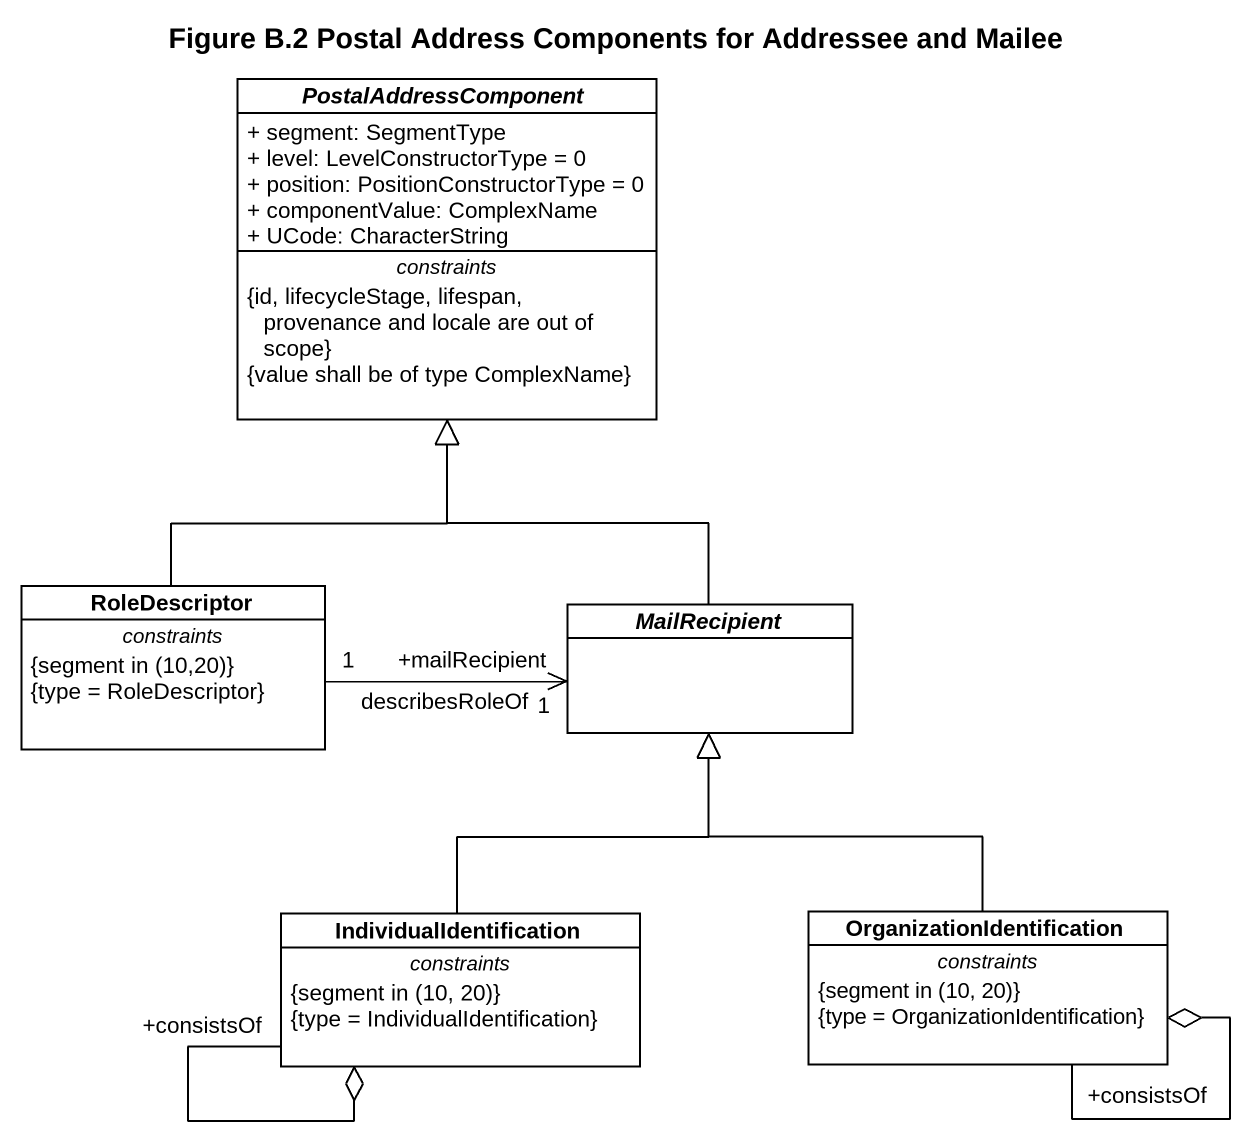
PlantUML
@startuml
title Figure B.2 Postal Address Components for Addressee and Mailee
hide circle
hide empty members
skinparam classAttributeIconSize 0
abstract class PostalAddressComponent #FFFFFF {
  + segment: SegmentType
  + level: LevelConstructorType = 0
  + position: PositionConstructorType = 0
  + componentValue: ComplexName
  + UCode: CharacterString
  -- constraints --
  {id, lifecycleStage, lifespan, provenance and locale are out of scope}
  {value shall be of type ComplexName}
}
class RoleDescriptor #FFFFFF {
  -- constraints --
  {field} {segment in (10,20)}
  {type = RoleDescriptor}
}
abstract class MailRecipient #FFFFFF
class IndividualIdentification #FFFFFF {
  -- constraints --
  {field} {segment in (10, 20)}
  {type = IndividualIdentification}
}
class OrganizationIdentification #FFFFFF {
  -- constraints --
  {field} {segment in (10, 20)}
  {type = OrganizationIdentification}
}
RoleDescriptor -up-|> PostalAddressComponent
RoleDescriptor "1" -right-> "+mailRecipient\n1" MailRecipient : describesRoleOf
MailRecipient -up-|> PostalAddressComponent
IndividualIdentification -up-|> MailRecipient
IndividualIdentification "+consistsOf" --o IndividualIdentification
OrganizationIdentification -up-|> MailRecipient
OrganizationIdentification "+consistsOf" --o OrganizationIdentification
@enduml
